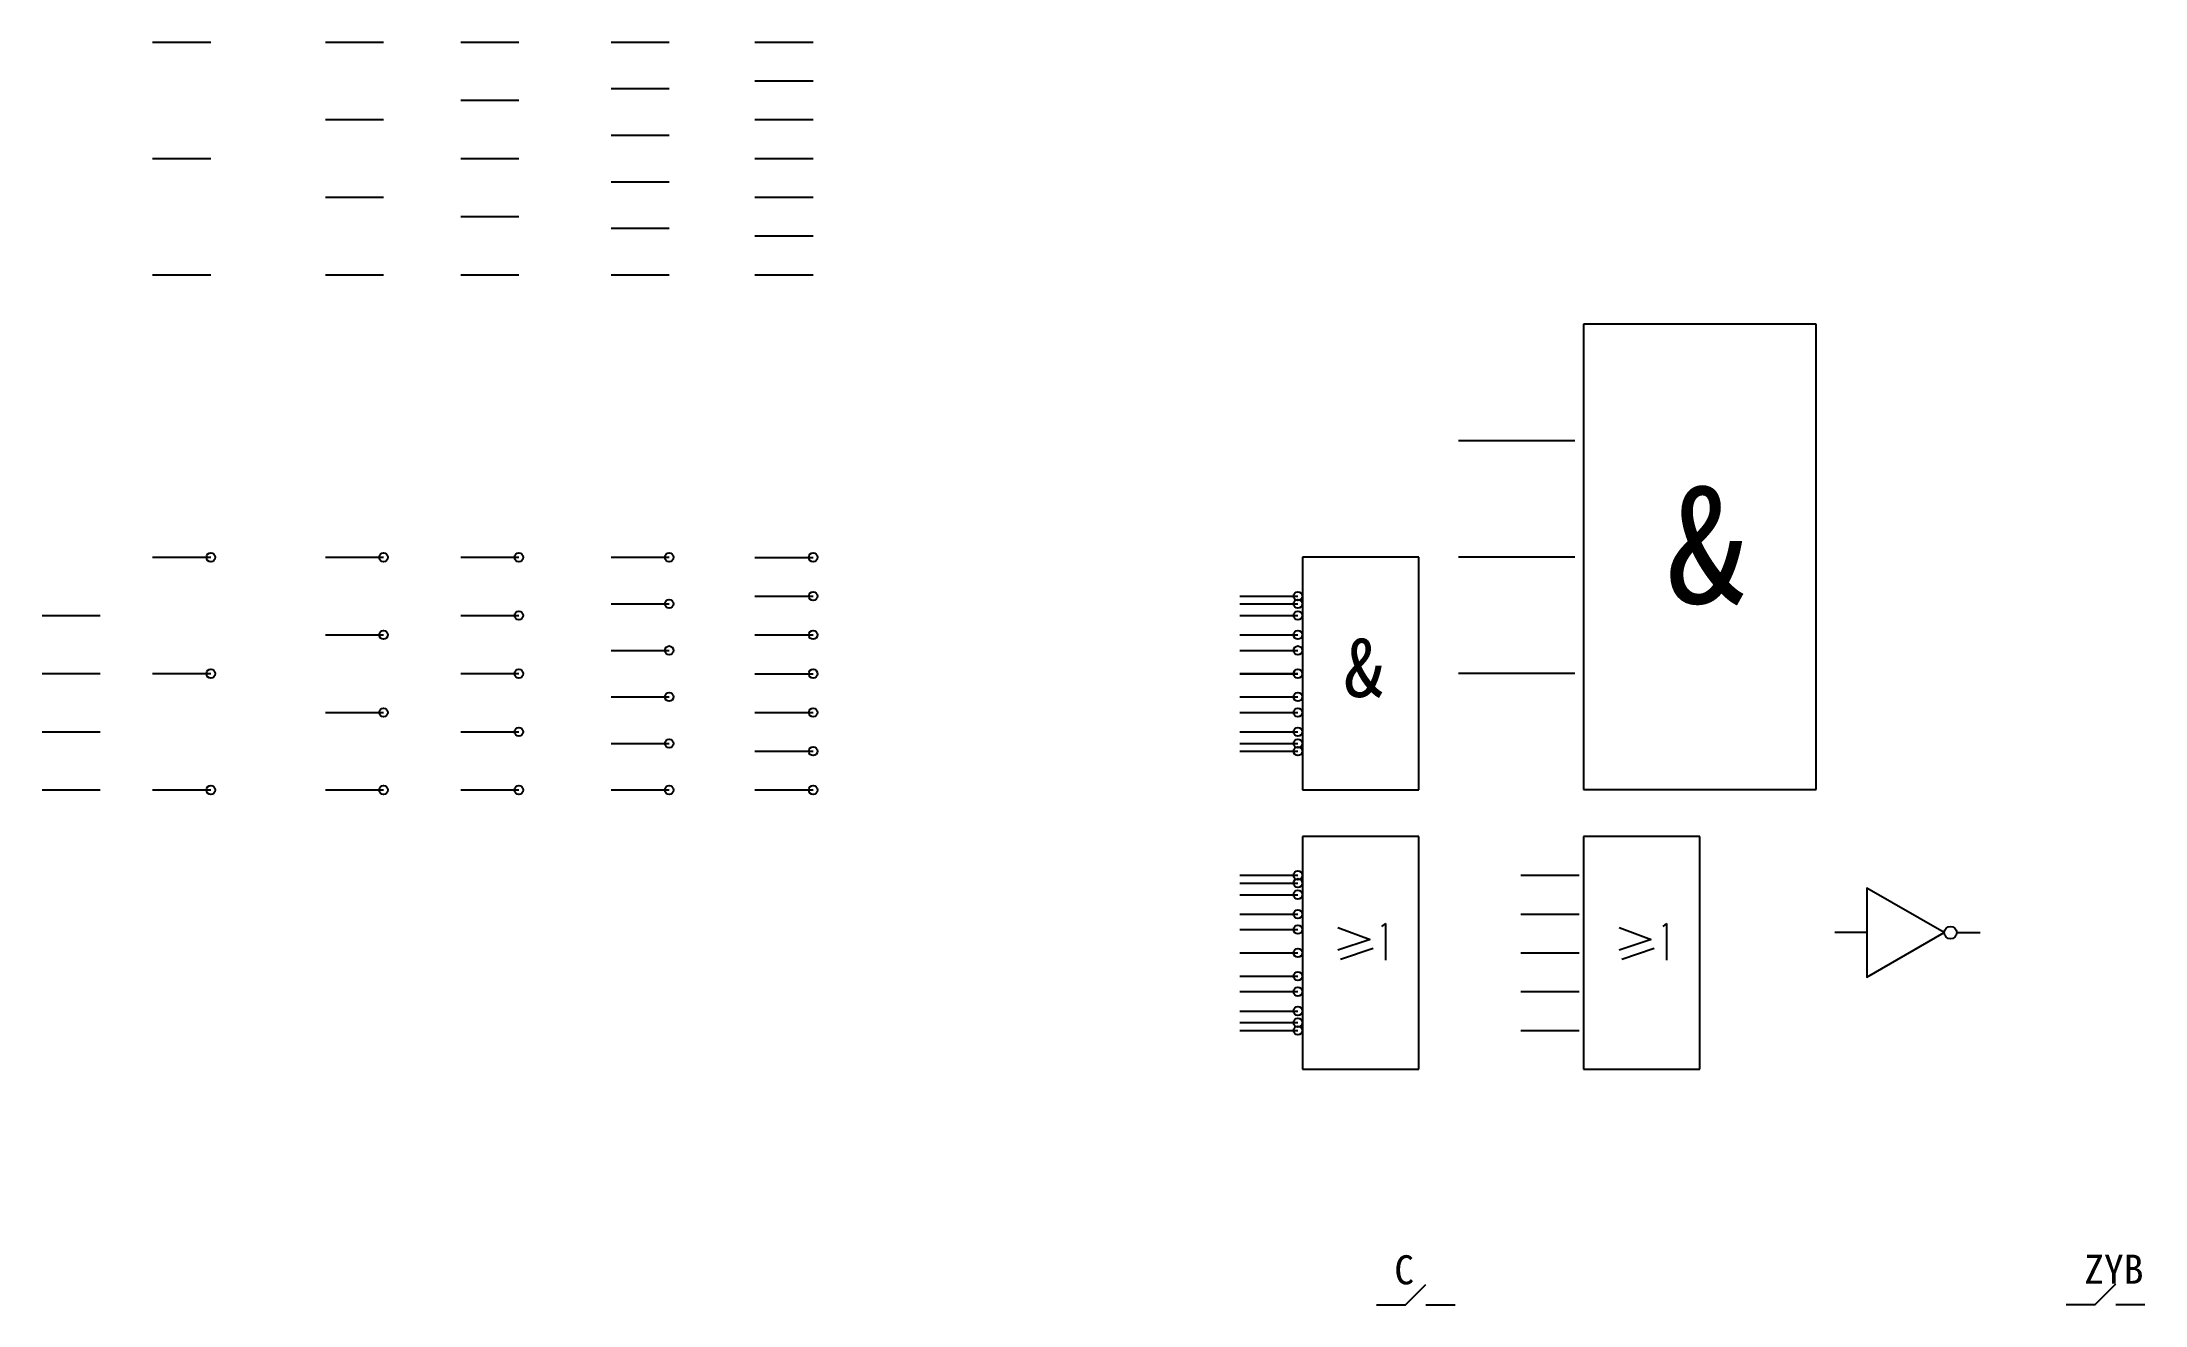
# Model space of a CAD drawing. Header units: millimetres. Extents: x 6.9 to 43.1, y -2.7 to 19.
import ezdxf

# ---------------------------------------------------------------- set-up
doc = ezdxf.new("R2010")
doc.units = ezdxf.units.MM
doc.layers.add('视口', color=7, linetype='Continuous', plot=False)
doc.styles.add('样式 1', font='SimSun.ttf', dxfattribs={"height": 1})
doc.styles.add('样式 2', font='SimSun.ttf', dxfattribs={"height": 0.5})

# ---------------------------------------------------------------- blocks, each defined once
blk = doc.blocks.new('*U23')
at = {"layer": '视口'}
for p, q in [((0, 4), (0, 0)), ((2, 4), (0, 4)), ((2, 0), (2, 4)), ((0.61, 2.436), (1.163, 2.231)), ((1.163, 2.231), (0.61, 2.046)), ((1.427, 2.506), (1.362, 2.452)), ((1.427, 2.506), (1.427, 1.877)), ((1.215, 2.074), (0.656, 1.887)), ((0, 0), (2, 0))]:
    blk.add_line(p, q, dxfattribs=at)
at = {"layer": '视口', "color": 5}
for p, q in [((-1.076, 3.333), (-0.076, 3.333)), ((-1.076, 2.666), (-0.076, 2.666)), ((-1.076, 2), (-0.076, 2)), ((-1.076, 1.333), (-0.076, 1.333)), ((-1.076, 0.667), (-0.076, 0.667))]:
    blk.add_line(p, q, dxfattribs=at)
blk = doc.blocks.new('*U19')
at = {"layer": '视口'}
for p, q in [((0, 8), (0, 0)), ((4, 8), (0, 8)), ((4, 0), (4, 8)), ((0, 0), (4, 0))]:
    blk.add_line(p, q, dxfattribs=at)
at = {"layer": '视口', "color": 3}
for p, q in [((-2.151, 6), (-0.151, 6)), ((-2.151, 4), (-0.151, 4)), ((-2.151, 2), (-0.151, 2))]:
    blk.add_line(p, q, dxfattribs=at)
at = {"layer": '视口', "style": '样式 1'}
blk.add_text('&', height=2, dxfattribs=at).set_placement((1.417, 3.199))
blk = doc.blocks.new('压板')
at = {"layer": '视口'}
for p, q in [((0, 0), (0.5, 0)), ((0.5, 0), (0.854, 0.354)), ((0.854, 0), (1.354, 0))]:
    blk.add_line(p, q, dxfattribs=at)
at = {"layer": '视口', "style": '样式 2'}
blk.add_attdef('C', (0.309, 0.354), '', height=0.5, dxfattribs=at)

msp = doc.modelspace()

# ---------------------------------------------------------------- linework, layer by layer
at = {"layer": '视口', "color": 1}
for p, q in [((8.809, 18.979), (9.809, 18.979)), ((8.809, 16.979), (9.809, 16.979)), ((8.809, 14.979), (9.809, 14.979)), ((8.809, 10.121), (9.809, 10.121)), ((8.809, 8.121), (9.809, 8.121)), ((27.581, 8.121), (28.505, 8.121)), ((8.809, 6.121), (9.809, 6.121)), ((27.581, 3.321), (28.505, 3.321))]:
    msp.add_line(p, q, dxfattribs=at)
at = {"layer": '视口', "color": 2}
for p, q in [((11.781, 18.979), (12.781, 18.979)), ((11.781, 17.646), (12.781, 17.646)), ((11.781, 16.312), (12.781, 16.312)), ((11.781, 14.979), (12.781, 14.979)), ((11.781, 10.121), (12.781, 10.121)), ((11.781, 8.787), (12.781, 8.787)), ((27.505, 8.787), (28.505, 8.787)), ((11.781, 7.454), (12.781, 7.454)), ((27.505, 7.454), (28.505, 7.454)), ((11.781, 6.121), (12.781, 6.121)), ((27.505, 3.987), (28.505, 3.987)), ((27.505, 2.654), (28.505, 2.654))]:
    msp.add_line(p, q, dxfattribs=at)
at = {"layer": '视口', "color": 3}
for p, q in [((14.108, 18.979), (15.108, 18.979)), ((14.108, 17.979), (15.108, 17.979)), ((14.108, 16.979), (15.108, 16.979)), ((14.108, 15.979), (15.108, 15.979)), ((14.108, 14.979), (15.108, 14.979)), ((14.108, 10.121), (15.108, 10.121)), ((14.108, 9.121), (15.108, 9.121)), ((27.505, 9.121), (28.505, 9.121)), ((14.108, 8.121), (15.108, 8.121)), ((27.505, 8.121), (28.505, 8.121)), ((14.108, 7.121), (15.108, 7.121)), ((27.505, 7.121), (28.505, 7.121)), ((14.108, 6.121), (15.108, 6.121)), ((27.505, 4.321), (28.505, 4.321)), ((27.505, 3.321), (28.505, 3.321)), ((27.505, 2.321), (28.505, 2.321))]:
    msp.add_line(p, q, dxfattribs=at)
at = {"layer": '视口', "color": 4}
for p, q in [((16.693, 18.979), (17.693, 18.979)), ((16.693, 18.179), (17.693, 18.179)), ((16.693, 17.379), (17.693, 17.379)), ((16.693, 16.579), (17.693, 16.579)), ((16.693, 15.779), (17.693, 15.779)), ((16.693, 14.979), (17.693, 14.979)), ((16.693, 10.121), (17.693, 10.121)), ((16.693, 9.321), (17.693, 9.321)), ((27.505, 9.321), (28.505, 9.321)), ((16.693, 8.521), (17.693, 8.521)), ((27.505, 8.521), (28.505, 8.521)), ((16.693, 7.721), (17.693, 7.721)), ((27.505, 7.721), (28.505, 7.721)), ((16.693, 6.921), (17.693, 6.921)), ((27.505, 6.921), (28.505, 6.921)), ((16.693, 6.121), (17.693, 6.121)), ((27.505, 4.521), (28.505, 4.521)), ((27.505, 3.721), (28.505, 3.721)), ((27.505, 2.921), (28.505, 2.921)), ((27.505, 2.121), (28.505, 2.121))]:
    msp.add_line(p, q, dxfattribs=at)
at = {"layer": '视口', "color": 5}
for p, q in [((19.167, 18.979), (20.167, 18.979)), ((19.167, 18.312), (20.167, 18.312)), ((19.167, 17.645), (20.167, 17.645)), ((19.167, 16.979), (20.167, 16.979)), ((19.167, 16.312), (20.167, 16.312)), ((19.167, 15.646), (20.167, 15.646)), ((19.167, 14.979), (20.167, 14.979)), ((19.167, 10.12), (20.167, 10.12)), ((19.167, 9.454), (20.167, 9.454)), ((27.505, 9.454), (28.505, 9.454)), ((19.167, 8.787), (20.167, 8.787)), ((27.505, 8.787), (28.505, 8.787)), ((19.167, 8.12), (20.167, 8.12)), ((27.505, 8.12), (28.505, 8.12)), ((19.167, 7.454), (20.167, 7.454)), ((27.505, 7.454), (28.505, 7.454)), ((19.167, 6.787), (20.167, 6.787)), ((27.505, 6.787), (28.505, 6.787)), ((19.167, 6.121), (20.167, 6.121)), ((27.505, 4.654), (28.505, 4.654)), ((27.505, 3.987), (28.505, 3.987)), ((27.505, 3.32), (28.505, 3.32)), ((27.505, 2.654), (28.505, 2.654)), ((27.505, 1.987), (28.505, 1.987))]:
    msp.add_line(p, q, dxfattribs=at)
at = {"layer": '视口'}
for p, q in [((28.581, 10.121), (28.581, 6.121)), ((30.581, 10.121), (28.581, 10.121)), ((30.581, 6.121), (30.581, 10.121)), ((6.909, 9.121), (7.909, 9.121)), ((6.909, 8.121), (7.909, 8.121)), ((6.909, 7.121), (7.909, 7.121)), ((6.909, 6.121), (7.909, 6.121)), ((28.581, 6.121), (30.581, 6.121)), ((28.581, 5.321), (28.581, 1.321)), ((30.581, 5.321), (28.581, 5.321)), ((30.581, 1.321), (30.581, 5.321)), ((29.19, 3.756), (29.744, 3.551)), ((30.008, 3.827), (29.943, 3.773)), ((30.008, 3.827), (30.008, 3.198)), ((38.289, 3.669), (37.737, 3.669)), ((39.833, 3.669), (40.237, 3.669)), ((29.744, 3.551), (29.19, 3.367)), ((29.796, 3.395), (29.237, 3.208)), ((28.581, 1.321), (30.581, 1.321)), ((30.353, -2.732), (30.706, -2.378)), ((29.853, -2.732), (30.353, -2.732)), ((30.706, -2.732), (31.206, -2.732))]:
    msp.add_line(p, q, dxfattribs=at)
msp.add_lwpolyline([(39.618, 3.669), (38.289, 4.436), (38.289, 2.901)], close=True, dxfattribs=at)
at = {"layer": '视口', "color": 1}
for centre in [(9.809, 10.121), (9.809, 8.121), (28.505, 8.121), (9.809, 6.121), (28.505, 3.321)]:
    msp.add_circle(centre, 0.0755, dxfattribs=at)
at = {"layer": '视口', "color": 2}
for centre in [(12.781, 10.121), (12.781, 8.787), (28.505, 8.787), (12.781, 7.454), (28.505, 7.454), (12.781, 6.121), (28.505, 3.987), (28.505, 2.654)]:
    msp.add_circle(centre, 0.0755, dxfattribs=at)
at = {"layer": '视口', "color": 3}
for centre in [(15.108, 10.121), (15.108, 9.121), (28.505, 9.121), (15.108, 8.121), (28.505, 8.121), (15.108, 7.121), (28.505, 7.121), (15.108, 6.121), (28.505, 4.321), (28.505, 3.321), (28.505, 2.321)]:
    msp.add_circle(centre, 0.0755, dxfattribs=at)
at = {"layer": '视口', "color": 4}
for centre in [(17.693, 10.121), (17.693, 9.321), (28.505, 9.321), (17.693, 8.521), (28.505, 8.521), (17.693, 7.721), (28.505, 7.721), (17.693, 6.921), (28.505, 6.921), (17.693, 6.121), (28.505, 4.521), (28.505, 3.721), (28.505, 2.921), (28.505, 2.121)]:
    msp.add_circle(centre, 0.0755, dxfattribs=at)
at = {"layer": '视口', "color": 5}
for centre in [(20.167, 10.121), (20.167, 9.454), (28.505, 9.454), (20.167, 8.787), (28.505, 8.787), (20.167, 8.12), (28.505, 8.12), (20.167, 7.454), (28.505, 7.454), (20.167, 6.787), (28.505, 6.787), (20.167, 6.121), (28.505, 4.654), (28.505, 3.987), (28.505, 3.32), (28.505, 2.654), (28.505, 1.987)]:
    msp.add_circle(centre, 0.0755, dxfattribs=at)
at = {"layer": '视口'}
msp.add_circle((39.726, 3.669), 0.108, dxfattribs=at)

# ---------------------------------------------------------------- block references
for name, p in [('*U19', (33.416, 6.13)), ('*U23', (33.416, 1.321))]:
    msp.add_blockref(name, p, dxfattribs=at)
msp.add_blockref('压板', (41.716, -2.722), dxfattribs=at).add_auto_attribs({'C': 'ZYB'})

# ---------------------------------------------------------------- texts
at = {"layer": '视口', "style": '样式 1'}
msp.add_text('&', height=1, dxfattribs=at).set_placement((29.289, 7.72))
at = {"layer": '视口', "style": '样式 2'}
msp.add_attdef('C', (30.162, -2.378), 'ZYB', height=0.5, dxfattribs=at)

doc.saveas('drawing.dxf')
